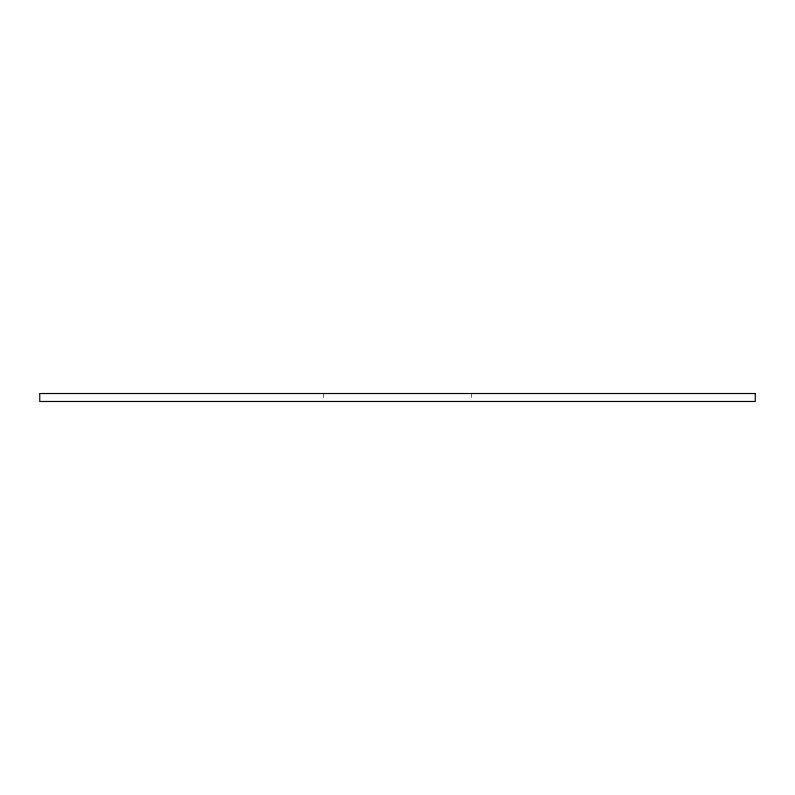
<?xml version="1.0" encoding="UTF-8"?>
<svg xmlns="http://www.w3.org/2000/svg" width="795" height="795" viewBox="0 0 795 795"><rect width="100%" height="100%" fill="white"/><g stroke="black" fill="none" stroke-linecap="round" stroke-linejoin="round"><path stroke-width="0.6" stroke-dasharray="3.98 2.98" d="M471.703 393.525L471.703 400.342M323.297 393.525L323.297 400.342"/><path stroke-width="1.19" d="M755.25 393.525L39.75 393.525L39.75 401.475L755.25 401.475L755.25 393.525"/></g></svg>
